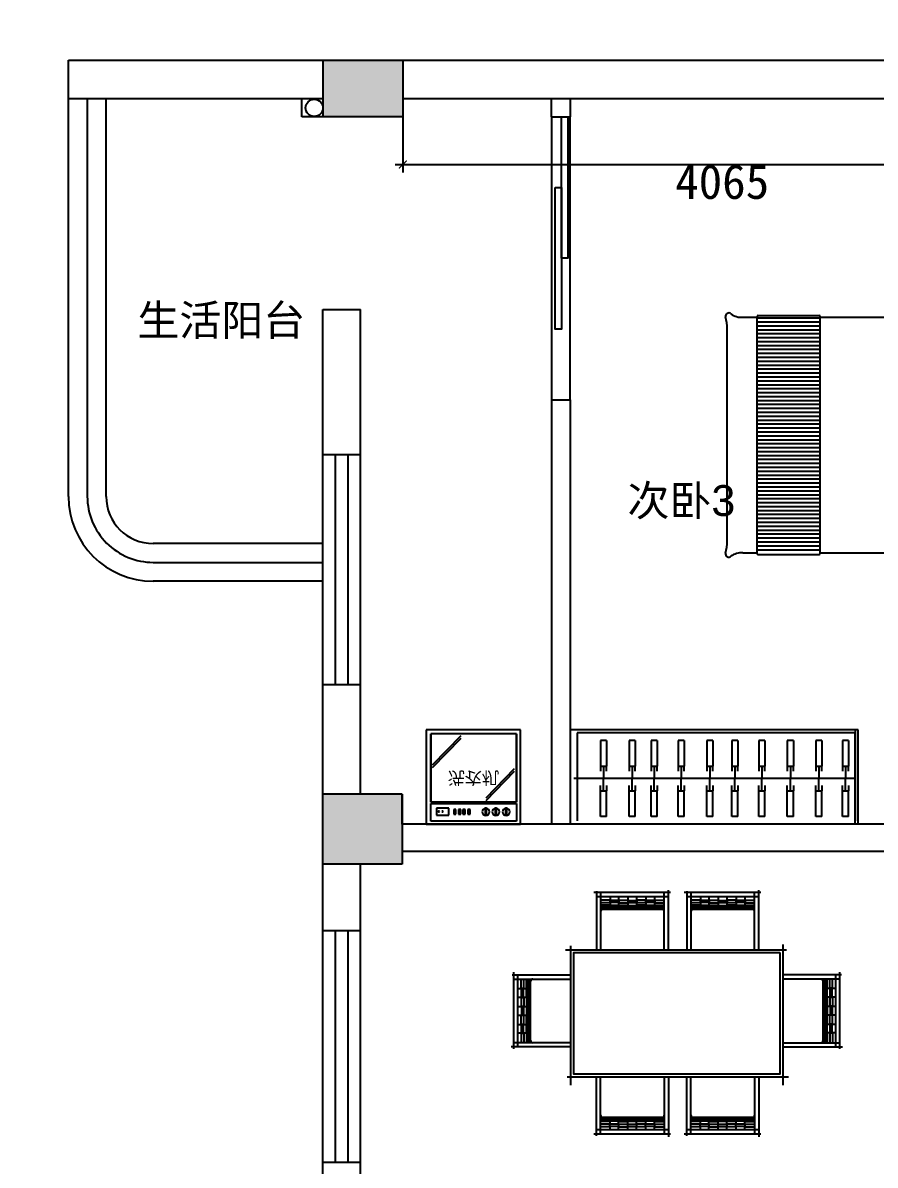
# Model space of a CAD drawing. Header units: millimetres. Extents: x 39175 to 443077, y -41362 to 75939.
# Drawn here: x 374531 to 379958, y 56362 to 63631 of the extents above; entities that cross this region are included whole.
import ezdxf
from ezdxf.enums import TextEntityAlignment as Align

# ---------------------------------------------------------------- set-up
doc = ezdxf.new("R2010")
doc.units = ezdxf.units.MM
doc.linetypes.add('ACAD_ISO03W100', pattern=[30, 12, -18])
for name, color, linetype in [('016-P平面家具', 51, 'Continuous'), ('墙', 7, 'Continuous'), ('粗线层', 7, 'Continuous')]:
    doc.layers.add(name, color=color, linetype=linetype)
doc.styles.add('ar', font='arial.ttf')
doc.styles.get("Standard").update_dxf_attribs({"font": ''})
doc.styles.get('Standard').set_extended_font_data('NSimSun')
doc.linetypes.add('FENCELINE1', pattern='A,6.35,-2.54,[133,ltypeshp.shx,S=2.54,R=0,X=-2.54,Y=0],-2.54,25.4', length=36.83)
doc.dimstyles.new('ISO-25', dxfattribs={"dimtxt": 220, "dimasz": 50, "dimexe": 50, "dimexo": 0.625, "dimtad": 2, "dimdec": 0, "dimtxsty": 'Standard', "dimblk": 'ARCHTICK', "dimcen": 2.5, "dimdle": 50, "dimclrd": 251, "dimclre": 251, "dimclrt": 51, "dimadec": 0, "dimazin": 0, "dimtfac": 1, "dimtdec": 0, "dimtix": 1, "dimtmove": 2, "dimatfit": 3, "dimfxl": 500, "dimfxlon": 1, "dimarcsym": 0})

# ---------------------------------------------------------------- blocks, each defined once
blk = doc.blocks.new('_ArchTick')
at = {"color": 0, "linetype": 'ByBlock', "const_width": 0.15}
blk.add_lwpolyline([(-0.5, -0.5), (0.5, 0.5)], dxfattribs=at)
blk = doc.blocks.new('*D159')
at = {"color": 251, "lineweight": -2, "transparency": 16777216}
for p, q in [((374821.4, 64519.8), (374821.4, 65069.8)), ((375061.4, 64519.8), (375061.4, 65069.8)), ((374821.4, 65019.8), (374771.4, 65019.8)), ((374821.4, 65019.8), (375061.4, 65019.8)), ((375061.4, 65019.8), (375111.4, 65019.8))]:
    blk.add_line(p, q, dxfattribs=at)
at = {"layer": 'Defpoints', "color": 0, "transparency": 16777216}
for p in [(375061.4, 65019.8), (374821.4, 63147.9), (375061.4, 63147.9)]:
    blk.add_point(p, dxfattribs=at)
at = {"color": 251, "lineweight": -2, "transparency": 16777216, "xscale": 50, "yscale": 50, "zscale": 50}
blk.add_blockref('_ArchTick', (374821.4, 65019.8), dxfattribs=at)
at = {"color": 251, "lineweight": -2, "transparency": 16777216, "xscale": 50, "yscale": 50, "zscale": 50, "rotation": 180}
blk.add_blockref('_ArchTick', (375061.4, 65019.8), dxfattribs=at)
at = {"color": 51, "transparency": 16777216, "insert": (374941.4, 65130.4), "char_height": 220, "attachment_point": 5}
blk.add_mtext('240', dxfattribs=at)
blk = doc.blocks.new('*D160')
at = {"color": 251, "lineweight": -2, "transparency": 16777216}
for p, q in [((375061.4, 64519.8), (375061.4, 65069.8)), ((381016.4, 64519.8), (381016.4, 65069.8)), ((381066.4, 65019.8), (375011.4, 65019.8))]:
    blk.add_line(p, q, dxfattribs=at)
at = {"layer": 'Defpoints', "color": 0, "transparency": 16777216}
for p in [(375061.4, 65019.8), (375061.4, 63147.9), (381016.4, 63032.9)]:
    blk.add_point(p, dxfattribs=at)
at = {"color": 251, "lineweight": -2, "transparency": 16777216, "xscale": 50, "yscale": 50, "zscale": 50, "rotation": 180}
blk.add_blockref('_ArchTick', (375061.4, 65019.8), dxfattribs=at)
at = {"color": 251, "lineweight": -2, "transparency": 16777216, "xscale": 50, "yscale": 50, "zscale": 50}
blk.add_blockref('_ArchTick', (381016.4, 65019.8), dxfattribs=at)
at = {"color": 51, "transparency": 16777216, "insert": (378038.9, 65130.4), "char_height": 220, "attachment_point": 5}
blk.add_mtext('5955', dxfattribs=at)
blk = doc.blocks.new('*D170')
at = {"color": 251, "lineweight": -2, "transparency": 16777216}
for p, q in [((373517.9, 55777.9), (373517.9, 58407.9)), ((374017.9, 58357.9), (373467.9, 58357.9)), ((374017.9, 55827.9), (373467.9, 55827.9))]:
    blk.add_line(p, q, dxfattribs=at)
at = {"layer": 'Defpoints', "color": 0, "transparency": 16777216}
for p in [(373517.9, 58357.9), (376946.4, 58357.9), (376681.4, 55827.9)]:
    blk.add_point(p, dxfattribs=at)
at = {"color": 251, "lineweight": -2, "transparency": 16777216, "xscale": 50, "yscale": 50, "zscale": 50}
for p, rotation in [((373517.9, 58357.9), 90), ((373517.9, 55827.9), 270)]:
    blk.add_blockref('_ArchTick', p, dxfattribs=dict(at, rotation=rotation))
at = {"color": 51, "transparency": 16777216, "insert": (373407.3, 57092.9), "char_height": 220, "attachment_point": 5, "rotation": 90}
blk.add_mtext('2530', dxfattribs=at)
blk = doc.blocks.new('*D171')
at = {"color": 251, "lineweight": -2, "transparency": 16777216}
for p, q in [((374017.9, 58532.9), (373467.9, 58532.9)), ((373517.9, 58532.9), (373517.9, 58582.9)), ((373517.9, 58532.9), (373517.9, 58357.9)), ((374017.9, 58357.9), (373467.9, 58357.9)), ((373517.9, 58357.9), (373517.9, 58307.9))]:
    blk.add_line(p, q, dxfattribs=at)
at = {"layer": 'Defpoints', "color": 0, "transparency": 16777216}
for p in [(376946.4, 58532.9), (373517.9, 58357.9), (376946.4, 58357.9)]:
    blk.add_point(p, dxfattribs=at)
at = {"color": 251, "lineweight": -2, "transparency": 16777216, "xscale": 50, "yscale": 50, "zscale": 50}
for p, rotation in [((373517.9, 58532.9), 270), ((373517.9, 58357.9), 90)]:
    blk.add_blockref('_ArchTick', p, dxfattribs=dict(at, rotation=rotation))
at = {"color": 51, "transparency": 16777216, "insert": (373407.3, 58445.4), "char_height": 220, "attachment_point": 5, "rotation": 90}
blk.add_mtext('175', dxfattribs=at)
blk = doc.blocks.new('*D172')
at = {"color": 251, "lineweight": -2, "transparency": 16777216}
for p, q in [((374017.9, 61657.9), (373467.9, 61657.9)), ((373517.9, 58482.9), (373517.9, 61707.9)), ((374017.9, 58532.9), (373467.9, 58532.9))]:
    blk.add_line(p, q, dxfattribs=at)
at = {"layer": 'Defpoints', "color": 0, "transparency": 16777216}
for p in [(373517.9, 61657.9), (374370.2, 61657.9), (376946.4, 58532.9)]:
    blk.add_point(p, dxfattribs=at)
at = {"color": 251, "lineweight": -2, "transparency": 16777216, "xscale": 50, "yscale": 50, "zscale": 50}
for p, rotation in [((373517.9, 61657.9), 90), ((373517.9, 58532.9), 270)]:
    blk.add_blockref('_ArchTick', p, dxfattribs=dict(at, rotation=rotation))
at = {"color": 51, "transparency": 16777216, "insert": (373407.3, 60095.4), "char_height": 220, "attachment_point": 5, "rotation": 90}
blk.add_mtext('3125', dxfattribs=at)
blk = doc.blocks.new('*D173')
at = {"color": 251, "lineweight": -2, "transparency": 16777216}
for p, q in [((373517.9, 61757.9), (373517.9, 63197.9)), ((374017.9, 63147.9), (373467.9, 63147.9)), ((374017.9, 61807.9), (373467.9, 61807.9))]:
    blk.add_line(p, q, dxfattribs=at)
at = {"layer": 'Defpoints', "color": 0, "transparency": 16777216}
for p in [(373517.9, 63147.9), (376951.4, 63147.9), (374329.7, 61807.9)]:
    blk.add_point(p, dxfattribs=at)
at = {"color": 251, "lineweight": -2, "transparency": 16777216, "xscale": 50, "yscale": 50, "zscale": 50}
for p, rotation in [((373517.9, 63147.9), 90), ((373517.9, 61807.9), 270)]:
    blk.add_blockref('_ArchTick', p, dxfattribs=dict(at, rotation=rotation))
at = {"color": 51, "transparency": 16777216, "insert": (373407.3, 62477.9), "char_height": 220, "attachment_point": 5, "rotation": 90}
blk.add_mtext('1340', dxfattribs=at)
blk = doc.blocks.new('*D174')
at = {"color": 251, "lineweight": -2, "transparency": 16777216}
for p, q in [((374017.9, 63392.9), (373467.9, 63392.9)), ((373517.9, 63392.9), (373517.9, 63442.9)), ((373517.9, 63147.9), (373517.9, 63392.9)), ((374017.9, 63147.9), (373467.9, 63147.9)), ((373517.9, 63147.9), (373517.9, 63097.9))]:
    blk.add_line(p, q, dxfattribs=at)
at = {"layer": 'Defpoints', "color": 0, "transparency": 16777216}
for p in [(373517.9, 63392.9), (374821.4, 63392.9), (376951.4, 63147.9)]:
    blk.add_point(p, dxfattribs=at)
at = {"color": 251, "lineweight": -2, "transparency": 16777216, "xscale": 50, "yscale": 50, "zscale": 50}
for p, rotation in [((373517.9, 63392.9), 270), ((373517.9, 63147.9), 90)]:
    blk.add_blockref('_ArchTick', p, dxfattribs=dict(at, rotation=rotation))
at = {"color": 51, "transparency": 16777216, "insert": (373407.3, 63270.4), "char_height": 220, "attachment_point": 5, "rotation": 90}
blk.add_mtext('245', dxfattribs=at)
blk = doc.blocks.new('*D148')
at = {"color": 251, "lineweight": -2, "transparency": 16777216}
for p, q in [((374771.4, 65509.6), (393781.4, 65509.6)), ((374821.4, 65009.6), (374821.4, 65559.6)), ((393731.4, 65009.6), (393731.4, 65559.6))]:
    blk.add_line(p, q, dxfattribs=at)
at = {"layer": 'Defpoints', "color": 0, "transparency": 16777216}
for p in [(393731.4, 65509.6), (374821.4, 63392.9), (393731.4, 63392.9)]:
    blk.add_point(p, dxfattribs=at)
at = {"color": 251, "lineweight": -2, "transparency": 16777216, "xscale": 50, "yscale": 50, "zscale": 50, "rotation": 180}
blk.add_blockref('_ArchTick', (374821.4, 65509.6), dxfattribs=at)
at = {"color": 251, "lineweight": -2, "transparency": 16777216, "xscale": 50, "yscale": 50, "zscale": 50}
blk.add_blockref('_ArchTick', (393731.4, 65509.6), dxfattribs=at)
at = {"color": 51, "transparency": 16777216, "insert": (384276.4, 65620.3), "char_height": 220, "attachment_point": 5}
blk.add_mtext('18910', dxfattribs=at)
blk = doc.blocks.new('*D176')
at = {"color": 251, "lineweight": -2, "transparency": 16777216}
for p, q in [((373483.2, 63392.9), (372933.2, 63392.9)), ((372983.2, 53082.9), (372983.2, 63442.9)), ((373483.2, 53132.9), (372933.2, 53132.9))]:
    blk.add_line(p, q, dxfattribs=at)
at = {"layer": 'Defpoints', "color": 0, "transparency": 16777216}
for p in [(372983.2, 63392.9), (374831.4, 63392.9), (374831.4, 53132.9)]:
    blk.add_point(p, dxfattribs=at)
at = {"color": 251, "lineweight": -2, "transparency": 16777216, "xscale": 50, "yscale": 50, "zscale": 50}
for p, rotation in [((372983.2, 63392.9), 90), ((372983.2, 53132.9), 270)]:
    blk.add_blockref('_ArchTick', p, dxfattribs=dict(at, rotation=rotation))
at = {"color": 51, "transparency": 16777216, "insert": (372872.6, 58262.9), "char_height": 220, "attachment_point": 5, "rotation": 90}
blk.add_mtext('10260', dxfattribs=at)
blk = doc.blocks.new('A$C65345F46')
at = {"color": 51, "ltscale": 6}
for p, q in [((0, 0), (0, 600)), ((0, 600), (600, 600)), ((600, 600), (600, 0)), ((600, 0), (0, 0))]:
    blk.add_line(p, q, dxfattribs=at)
at = {"color": 250}
for p, q in [((574, 581.6), (29.8, 581.6)), ((29.8, 581.6), (29.8, 469.8)), ((574, 469.8), (574, 581.6)), ((65.2, 499.8), (65.2, 544.7)), ((65.2, 544.7), (143.8, 544.7)), ((143.8, 544.7), (143.8, 499.8)), ((175, 507.8), (175, 536.6)), ((175, 536.6), (189.4, 536.6)), ((189.4, 536.6), (189.4, 507.8)), ((205.6, 507.8), (205.6, 536.6)), ((205.6, 536.6), (220, 536.6)), ((220, 536.6), (220, 507.8)), ((233.8, 507.8), (233.8, 536.6)), ((233.8, 536.6), (248.2, 536.6)), ((248.2, 536.6), (248.2, 507.8)), ((264.5, 507.8), (264.5, 536.6)), ((264.5, 536.6), (278.9, 536.6)), ((278.9, 536.6), (278.9, 507.8)), ((375, 544.7), (384.2, 544.7)), ((375, 500.1), (375, 544.7)), ((384.2, 544.7), (384.2, 500.1)), ((439.1, 544.7), (448.3, 544.7)), ((439.1, 500.1), (439.1, 544.7)), ((448.3, 544.7), (448.3, 500.1)), ((504.8, 544.7), (514, 544.7)), ((504.8, 500.1), (504.8, 544.7)), ((514, 544.7), (514, 500.1)), ((29.8, 469.8), (574, 469.8)), ((29.8, 26), (29.8, 460.5)), ((29.8, 460.5), (574, 460.5)), ((574, 460.5), (29.8, 460.5)), ((29.8, 460.5), (29.8, 26)), ((143.8, 499.8), (65.2, 499.8)), ((189.4, 507.8), (175, 507.8)), ((220, 507.8), (205.6, 507.8)), ((248.2, 507.8), (233.8, 507.8)), ((278.9, 507.8), (264.5, 507.8)), ((384.2, 500.1), (375, 500.1)), ((380.9, 449.5), (563, 262.7)), ((448.3, 500.1), (439.1, 500.1)), ((514, 500.1), (504.8, 500.1)), ((574, 26), (574, 460.5)), ((380.9, 433.5), (563, 246.7)), ((40.8, 239.8), (222.8, 52.9)), ((40.8, 223.8), (222.8, 37)), ((574, 26), (29.8, 26))]:
    blk.add_line(p, q, dxfattribs=at)
at = {"color": 250, "ltscale": 6}
blk.add_line((574, 460.5), (574, 26), dxfattribs=at)
at = {"color": 250}
for centre, radius in [((80.8, 520.9), 2.88), ((102.7, 520.9), 2.88), ((379.4, 523.1), 23), ((443.5, 523.1), 23), ((509.2, 523.1), 23)]:
    blk.add_circle(centre, radius, dxfattribs=at)
at = {"color": 250, "insert": (135.8, 346.7), "char_height": 80, "width": 1735.856, "attachment_point": 1}
blk.add_mtext('{\\C8;洗衣机}', dxfattribs=at)
blk = doc.blocks.new('A$C1A974274')
at = {"color": 51}
for p, q in [((1126.2, 1725.9), (583.5, 1725.9)), ((602.3, 1737.1), (602.3, 1321.9)), ((1112.5, 1321.9), (1112.5, 1743.7)), ((1765.1, 1725.9), (1222.5, 1725.9)), ((1241.3, 1737.1), (1241.3, 1321.9)), ((1751.5, 1321.9), (1751.5, 1743.7)), ((384.5, 1321.9), (1946.5, 1321.9)), ((421.9, 364.5), (421.9, 1348.7)), ((1921.5, 1358), (1921.5, 365.5)), ((6.6, 1144.6), (421.9, 1144.6)), ((17.8, 620.7), (17.8, 1163.4)), ((2336.7, 1144.6), (1921.5, 1144.6)), ((2325.5, 620.7), (2325.5, 1163.4)), ((421.9, 634.4), (0, 634.4)), ((1921.5, 634.4), (2343.3, 634.4)), ((1962.6, 421.9), (395.7, 421.9)), ((602.3, 6.6), (602.3, 421.9)), ((1112.5, 421.9), (1112.5, 0)), ((1241.3, 6.6), (1241.3, 421.9)), ((1751.5, 421.9), (1751.5, 0)), ((1126.2, 17.8), (583.5, 17.8)), ((1765.1, 17.8), (1222.5, 17.8))]:
    blk.add_line(p, q, dxfattribs=at)
at = {"color": 250}
for p, q in [((632.5, 1725.9), (632.5, 1321.9)), ((1082.5, 1321.9), (1082.5, 1725.9)), ((1271.5, 1725.9), (1271.5, 1321.9)), ((1721.5, 1321.9), (1721.5, 1725.9)), ((1112.5, 1696.2), (602.5, 1696.2)), ((699, 1672.7), (632.5, 1672.7)), ((699, 1654.2), (632.5, 1654.2)), ((699, 1636.8), (632.5, 1636.8)), ((699, 1622.8), (632.5, 1622.8)), ((696.8, 1672.7), (696.8, 1654.2)), ((762.1, 1671.2), (696.8, 1671.2)), ((762.1, 1656.1), (696.8, 1656.1)), ((696.8, 1636.8), (696.8, 1622.8)), ((762.1, 1634.9), (696.8, 1634.9)), ((762.1, 1624.3), (696.8, 1624.3)), ((699, 1696.2), (699, 1671.2)), ((699, 1656.1), (699, 1634.9)), ((699, 1624.3), (699, 1611.7)), ((759.6, 1696.2), (759.6, 1671.2)), ((759.6, 1672.7), (826.1, 1672.7)), ((759.6, 1656.1), (759.6, 1634.9)), ((759.6, 1654.2), (826.1, 1654.2)), ((759.6, 1636.8), (826.1, 1636.8)), ((759.6, 1624.3), (759.6, 1611.7)), ((759.6, 1622.8), (826.1, 1622.8)), ((761.8, 1672.7), (761.8, 1654.2)), ((761.8, 1636.8), (761.8, 1622.8)), ((823.6, 1671.2), (889, 1671.2)), ((823.6, 1656.1), (889, 1656.1)), ((823.6, 1634.9), (889, 1634.9)), ((823.6, 1624.3), (889, 1624.3)), ((823.9, 1672.7), (823.9, 1654.2)), ((823.9, 1636.8), (823.9, 1622.8)), ((826.1, 1696.2), (826.1, 1671.2)), ((826.1, 1656.1), (826.1, 1634.9)), ((826.1, 1624.3), (826.1, 1611.7)), ((886.4, 1696.2), (886.4, 1671.2)), ((952.9, 1672.7), (886.4, 1672.7)), ((886.4, 1656.1), (886.4, 1634.9)), ((952.9, 1654.2), (886.4, 1654.2)), ((952.9, 1636.8), (886.4, 1636.8)), ((886.4, 1624.3), (886.4, 1611.7)), ((952.9, 1622.8), (886.4, 1622.8)), ((888.6, 1672.7), (888.6, 1654.2)), ((888.6, 1636.8), (888.6, 1622.8)), ((1015.8, 1671.2), (950.4, 1671.2)), ((1015.8, 1656.1), (950.4, 1656.1)), ((1015.8, 1634.9), (950.4, 1634.9)), ((1015.8, 1624.3), (950.4, 1624.3)), ((950.7, 1672.7), (950.7, 1654.2)), ((950.7, 1636.8), (950.7, 1622.8)), ((952.9, 1696.2), (952.9, 1671.2)), ((952.9, 1656.1), (952.9, 1634.9)), ((952.9, 1624.3), (952.9, 1611.7)), ((1013.3, 1696.2), (1013.3, 1671.2)), ((1013.3, 1672.7), (1082.5, 1672.7)), ((1013.3, 1656.1), (1013.3, 1634.9)), ((1013.3, 1654.2), (1082.5, 1654.2)), ((1013.3, 1636.8), (1082.5, 1636.8)), ((1013.3, 1624.3), (1013.3, 1611.7)), ((1013.3, 1622.8), (1082.5, 1622.8)), ((1015.5, 1672.7), (1015.5, 1654.2)), ((1015.5, 1636.8), (1015.5, 1622.8)), ((1751.5, 1696.2), (1241.5, 1696.2)), ((1337.9, 1672.7), (1271.5, 1672.7)), ((1337.9, 1654.2), (1271.5, 1654.2)), ((1337.9, 1636.8), (1271.5, 1636.8)), ((1337.9, 1622.8), (1271.5, 1622.8)), ((1335.7, 1672.7), (1335.7, 1654.2)), ((1401.1, 1671.2), (1335.7, 1671.2)), ((1401.1, 1656.1), (1335.7, 1656.1)), ((1335.7, 1636.8), (1335.7, 1622.8)), ((1401.1, 1634.9), (1335.7, 1634.9)), ((1401.1, 1624.3), (1335.7, 1624.3)), ((1337.9, 1696.2), (1337.9, 1671.2)), ((1337.9, 1656.1), (1337.9, 1634.9)), ((1337.9, 1624.3), (1337.9, 1611.7)), ((1398.6, 1696.2), (1398.6, 1671.2)), ((1398.6, 1672.7), (1465.1, 1672.7)), ((1398.6, 1656.1), (1398.6, 1634.9)), ((1398.6, 1654.2), (1465.1, 1654.2)), ((1398.6, 1636.8), (1465.1, 1636.8)), ((1398.6, 1624.3), (1398.6, 1611.7)), ((1398.6, 1622.8), (1465.1, 1622.8)), ((1400.8, 1672.7), (1400.8, 1654.2)), ((1400.8, 1636.8), (1400.8, 1622.8)), ((1462.6, 1671.2), (1527.9, 1671.2)), ((1462.6, 1656.1), (1527.9, 1656.1)), ((1462.6, 1634.9), (1527.9, 1634.9)), ((1462.6, 1624.3), (1527.9, 1624.3)), ((1462.9, 1672.7), (1462.9, 1654.2)), ((1462.9, 1636.8), (1462.9, 1622.8)), ((1465.1, 1696.2), (1465.1, 1671.2)), ((1465.1, 1656.1), (1465.1, 1634.9)), ((1465.1, 1624.3), (1465.1, 1611.7)), ((1525.4, 1696.2), (1525.4, 1671.2)), ((1591.9, 1672.7), (1525.4, 1672.7)), ((1525.4, 1656.1), (1525.4, 1634.9)), ((1591.9, 1654.2), (1525.4, 1654.2)), ((1591.9, 1636.8), (1525.4, 1636.8)), ((1525.4, 1624.3), (1525.4, 1611.7)), ((1591.9, 1622.8), (1525.4, 1622.8)), ((1527.6, 1672.7), (1527.6, 1654.2)), ((1527.6, 1636.8), (1527.6, 1622.8)), ((1654.7, 1671.2), (1589.4, 1671.2)), ((1654.7, 1656.1), (1589.4, 1656.1)), ((1654.7, 1634.9), (1589.4, 1634.9)), ((1654.7, 1624.3), (1589.4, 1624.3)), ((1589.7, 1672.7), (1589.7, 1654.2)), ((1589.7, 1636.8), (1589.7, 1622.8)), ((1591.9, 1696.2), (1591.9, 1671.2)), ((1591.9, 1656.1), (1591.9, 1634.9)), ((1591.9, 1624.3), (1591.9, 1611.7)), ((1652.2, 1696.2), (1652.2, 1671.2)), ((1652.2, 1672.7), (1721.5, 1672.7)), ((1652.2, 1656.1), (1652.2, 1634.9)), ((1652.2, 1654.2), (1721.5, 1654.2)), ((1652.2, 1636.8), (1721.5, 1636.8)), ((1652.2, 1624.3), (1652.2, 1611.7)), ((1652.2, 1622.8), (1721.5, 1622.8)), ((1654.4, 1672.7), (1654.4, 1654.2)), ((1654.4, 1636.8), (1654.4, 1622.8)), ((699, 1612.6), (632.5, 1612.6)), ((1082.5, 1606.9), (632.5, 1606.9)), ((696.8, 1612.6), (696.8, 1606.9)), ((762.1, 1611.7), (696.8, 1611.7)), ((759.6, 1612.6), (826.1, 1612.6)), ((762.1, 1612.6), (762.1, 1606.9)), ((823.6, 1612.6), (823.6, 1606.9)), ((823.6, 1611.7), (889, 1611.7)), ((952.9, 1612.6), (886.4, 1612.6)), ((889, 1612.6), (889, 1606.9)), ((950.4, 1612.6), (950.4, 1606.9)), ((1015.8, 1611.7), (950.4, 1611.7)), ((1013.3, 1612.6), (1082.5, 1612.6)), ((1015.8, 1612.6), (1015.8, 1606.9)), ((1337.9, 1612.6), (1271.5, 1612.6)), ((1721.5, 1606.9), (1271.5, 1606.9)), ((1335.7, 1612.6), (1335.7, 1606.9)), ((1401.1, 1611.7), (1335.7, 1611.7)), ((1398.6, 1612.6), (1465.1, 1612.6)), ((1401.1, 1612.6), (1401.1, 1606.9)), ((1462.6, 1612.6), (1462.6, 1606.9)), ((1462.6, 1611.7), (1527.9, 1611.7)), ((1591.9, 1612.6), (1525.4, 1612.6)), ((1527.9, 1612.6), (1527.9, 1606.9)), ((1589.4, 1612.6), (1589.4, 1606.9)), ((1654.7, 1611.7), (1589.4, 1611.7)), ((1652.2, 1612.6), (1721.5, 1612.6)), ((1654.7, 1612.6), (1654.7, 1606.9)), ((47.6, 634.4), (47.6, 1144.4)), ((2295.8, 634.4), (2295.8, 1144.4)), ((17.8, 1114.4), (421.9, 1114.4)), ((71, 1047.9), (71, 1114.4)), ((71, 1050.1), (89.5, 1050.1)), ((72.6, 984.8), (72.6, 1050.1)), ((87.6, 984.8), (87.6, 1050.1)), ((89.5, 1047.9), (89.5, 1114.4)), ((106.9, 1047.9), (106.9, 1114.4)), ((106.9, 1050.1), (121, 1050.1)), ((108.8, 984.8), (108.8, 1050.1)), ((119.4, 984.8), (119.4, 1050.1)), ((121, 1047.9), (121, 1114.4)), ((131.1, 1047.9), (131.1, 1114.4)), ((131.1, 1050.1), (136.8, 1050.1)), ((132, 984.8), (132, 1050.1)), ((136.8, 664.4), (136.8, 1114.4)), ((2325.5, 1114.4), (1921.5, 1114.4)), ((2206.5, 664.4), (2206.5, 1114.4)), ((2212.3, 1050.1), (2206.5, 1050.1)), ((2211.3, 984.8), (2211.3, 1050.1)), ((2212.3, 1047.9), (2212.3, 1114.4)), ((2222.4, 1047.9), (2222.4, 1114.4)), ((2236.4, 1050.1), (2222.4, 1050.1)), ((2223.9, 984.8), (2223.9, 1050.1)), ((2234.6, 984.8), (2234.6, 1050.1)), ((2236.4, 1047.9), (2236.4, 1114.4)), ((2253.8, 1047.9), (2253.8, 1114.4)), ((2272.4, 1050.1), (2253.8, 1050.1)), ((2255.7, 984.8), (2255.7, 1050.1)), ((2270.8, 984.8), (2270.8, 1050.1)), ((2272.4, 1047.9), (2272.4, 1114.4)), ((47.6, 1047.9), (72.6, 1047.9)), ((47.6, 987.3), (72.6, 987.3)), ((71, 987.3), (71, 920.8)), ((71, 985.1), (89.5, 985.1)), ((87.6, 1047.9), (108.8, 1047.9)), ((87.6, 987.3), (108.8, 987.3)), ((89.5, 987.3), (89.5, 920.8)), ((106.9, 987.3), (106.9, 920.8)), ((106.9, 985.1), (121, 985.1)), ((119.4, 1047.9), (132, 1047.9)), ((119.4, 987.3), (132, 987.3)), ((121, 987.3), (121, 920.8)), ((131.1, 987.3), (131.1, 920.8)), ((131.1, 984.8), (136.8, 984.8)), ((2212.3, 984.8), (2206.5, 984.8)), ((2223.9, 1047.9), (2211.3, 1047.9)), ((2223.9, 987.3), (2211.3, 987.3)), ((2212.3, 987.3), (2212.3, 920.8)), ((2222.4, 987.3), (2222.4, 920.8)), ((2236.4, 985.1), (2222.4, 985.1)), ((2255.7, 1047.9), (2234.6, 1047.9)), ((2255.7, 987.3), (2234.6, 987.3)), ((2236.4, 987.3), (2236.4, 920.8)), ((2253.8, 987.3), (2253.8, 920.8)), ((2272.4, 985.1), (2253.8, 985.1)), ((2295.8, 1047.9), (2270.8, 1047.9)), ((2295.8, 987.3), (2270.8, 987.3)), ((2272.4, 987.3), (2272.4, 920.8)), ((47.6, 920.8), (72.6, 920.8)), ((71, 923), (89.5, 923)), ((72.6, 923.3), (72.6, 857.9)), ((87.6, 923.3), (87.6, 857.9)), ((87.6, 920.8), (108.8, 920.8)), ((106.9, 923), (121, 923)), ((108.8, 923.3), (108.8, 857.9)), ((119.4, 923.3), (119.4, 857.9)), ((119.4, 920.8), (132, 920.8)), ((131.1, 923.3), (136.8, 923.3)), ((132, 923.3), (132, 857.9)), ((2212.3, 923.3), (2206.5, 923.3)), ((2211.3, 923.3), (2211.3, 857.9)), ((2223.9, 920.8), (2211.3, 920.8)), ((2236.4, 923), (2222.4, 923)), ((2223.9, 923.3), (2223.9, 857.9)), ((2234.6, 923.3), (2234.6, 857.9)), ((2255.7, 920.8), (2234.6, 920.8)), ((2272.4, 923), (2253.8, 923)), ((2255.7, 923.3), (2255.7, 857.9)), ((2270.8, 923.3), (2270.8, 857.9)), ((2295.8, 920.8), (2270.8, 920.8)), ((47.6, 860.5), (72.6, 860.5)), ((71, 794), (71, 860.5)), ((71, 858.3), (89.5, 858.3)), ((87.6, 860.5), (108.8, 860.5)), ((89.5, 794), (89.5, 860.5)), ((106.9, 794), (106.9, 860.5)), ((106.9, 858.3), (121, 858.3)), ((119.4, 860.5), (132, 860.5)), ((121, 794), (121, 860.5)), ((131.1, 794), (131.1, 860.5)), ((131.1, 857.9), (136.8, 857.9)), ((2212.3, 857.9), (2206.5, 857.9)), ((2223.9, 860.5), (2211.3, 860.5)), ((2212.3, 794), (2212.3, 860.5)), ((2222.4, 794), (2222.4, 860.5)), ((2236.4, 858.3), (2222.4, 858.3)), ((2255.7, 860.5), (2234.6, 860.5)), ((2236.4, 794), (2236.4, 860.5)), ((2253.8, 794), (2253.8, 860.5)), ((2272.4, 858.3), (2253.8, 858.3)), ((2295.8, 860.5), (2270.8, 860.5)), ((2272.4, 794), (2272.4, 860.5)), ((47.6, 794), (72.6, 794)), ((47.6, 733.6), (72.6, 733.6)), ((71, 796.2), (89.5, 796.2)), ((71, 733.6), (71, 664.4)), ((71, 731.4), (89.5, 731.4)), ((72.6, 731.1), (72.6, 796.5)), ((87.6, 731.1), (87.6, 796.5)), ((87.6, 794), (108.8, 794)), ((87.6, 733.6), (108.8, 733.6)), ((89.5, 733.6), (89.5, 664.4)), ((106.9, 796.2), (121, 796.2)), ((106.9, 733.6), (106.9, 664.4)), ((106.9, 731.4), (121, 731.4)), ((108.8, 731.1), (108.8, 796.5)), ((119.4, 731.1), (119.4, 796.5)), ((119.4, 794), (132, 794)), ((119.4, 733.6), (132, 733.6)), ((121, 733.6), (121, 664.4)), ((131.1, 796.5), (136.8, 796.5)), ((131.1, 733.6), (131.1, 664.4)), ((131.1, 731.1), (136.8, 731.1)), ((132, 731.1), (132, 796.5)), ((2212.3, 796.5), (2206.5, 796.5)), ((2212.3, 731.1), (2206.5, 731.1)), ((2211.3, 731.1), (2211.3, 796.5)), ((2223.9, 794), (2211.3, 794)), ((2223.9, 733.6), (2211.3, 733.6)), ((2212.3, 733.6), (2212.3, 664.4)), ((2236.4, 796.2), (2222.4, 796.2)), ((2222.4, 733.6), (2222.4, 664.4)), ((2236.4, 731.4), (2222.4, 731.4)), ((2223.9, 731.1), (2223.9, 796.5)), ((2234.6, 731.1), (2234.6, 796.5)), ((2255.7, 794), (2234.6, 794)), ((2255.7, 733.6), (2234.6, 733.6)), ((2236.4, 733.6), (2236.4, 664.4)), ((2272.4, 796.2), (2253.8, 796.2)), ((2253.8, 733.6), (2253.8, 664.4)), ((2272.4, 731.4), (2253.8, 731.4)), ((2255.7, 731.1), (2255.7, 796.5)), ((2270.8, 731.1), (2270.8, 796.5)), ((2295.8, 794), (2270.8, 794)), ((2295.8, 733.6), (2270.8, 733.6)), ((2272.4, 733.6), (2272.4, 664.4)), ((421.9, 664.4), (17.8, 664.4)), ((1921.5, 664.4), (2325.5, 664.4)), ((632.5, 17.8), (632.5, 421.9)), ((1082.5, 421.9), (1082.5, 17.8)), ((1271.5, 17.8), (1271.5, 421.9)), ((1721.5, 421.9), (1721.5, 17.8)), ((1082.5, 136.8), (632.5, 136.8)), ((699, 131.1), (632.5, 131.1)), ((699, 121), (632.5, 121)), ((699, 106.9), (632.5, 106.9)), ((699, 89.5), (632.5, 89.5)), ((696.8, 131.1), (696.8, 136.8)), ((762.1, 132), (696.8, 132)), ((696.8, 106.9), (696.8, 121)), ((762.1, 119.4), (696.8, 119.4)), ((762.1, 108.8), (696.8, 108.8)), ((696.8, 71), (696.8, 89.5)), ((762.1, 87.6), (696.8, 87.6)), ((699, 119.4), (699, 132)), ((699, 87.6), (699, 108.8)), ((759.6, 119.4), (759.6, 132)), ((759.6, 131.1), (826.1, 131.1)), ((759.6, 121), (826.1, 121)), ((759.6, 87.6), (759.6, 108.8)), ((759.6, 106.9), (826.1, 106.9)), ((759.6, 89.5), (826.1, 89.5)), ((761.8, 106.9), (761.8, 121)), ((761.8, 71), (761.8, 89.5)), ((762.1, 131.1), (762.1, 136.8)), ((823.6, 131.1), (823.6, 136.8)), ((823.6, 132), (889, 132)), ((823.6, 119.4), (889, 119.4)), ((823.6, 108.8), (889, 108.8)), ((823.6, 87.6), (889, 87.6)), ((823.9, 106.9), (823.9, 121)), ((823.9, 71), (823.9, 89.5)), ((826.1, 119.4), (826.1, 132)), ((826.1, 87.6), (826.1, 108.8)), ((886.4, 119.4), (886.4, 132)), ((952.9, 131.1), (886.4, 131.1)), ((952.9, 121), (886.4, 121)), ((886.4, 87.6), (886.4, 108.8)), ((952.9, 106.9), (886.4, 106.9)), ((952.9, 89.5), (886.4, 89.5)), ((888.6, 106.9), (888.6, 121)), ((888.6, 71), (888.6, 89.5)), ((889, 131.1), (889, 136.8)), ((950.4, 131.1), (950.4, 136.8)), ((1015.8, 132), (950.4, 132)), ((1015.8, 119.4), (950.4, 119.4)), ((1015.8, 108.8), (950.4, 108.8)), ((1015.8, 87.6), (950.4, 87.6)), ((950.7, 106.9), (950.7, 121)), ((950.7, 71), (950.7, 89.5)), ((952.9, 119.4), (952.9, 132)), ((952.9, 87.6), (952.9, 108.8)), ((1013.3, 119.4), (1013.3, 132)), ((1013.3, 131.1), (1082.5, 131.1)), ((1013.3, 121), (1082.5, 121)), ((1013.3, 87.6), (1013.3, 108.8)), ((1013.3, 106.9), (1082.5, 106.9)), ((1013.3, 89.5), (1082.5, 89.5)), ((1015.5, 106.9), (1015.5, 121)), ((1015.5, 71), (1015.5, 89.5)), ((1015.8, 131.1), (1015.8, 136.8)), ((1721.5, 136.8), (1271.5, 136.8)), ((1337.9, 131.1), (1271.5, 131.1)), ((1337.9, 121), (1271.5, 121)), ((1337.9, 106.9), (1271.5, 106.9)), ((1337.9, 89.5), (1271.5, 89.5)), ((1335.7, 131.1), (1335.7, 136.8)), ((1401.1, 132), (1335.7, 132)), ((1335.7, 106.9), (1335.7, 121)), ((1401.1, 119.4), (1335.7, 119.4)), ((1401.1, 108.8), (1335.7, 108.8)), ((1335.7, 71), (1335.7, 89.5)), ((1401.1, 87.6), (1335.7, 87.6)), ((1337.9, 119.4), (1337.9, 132)), ((1337.9, 87.6), (1337.9, 108.8)), ((1398.6, 119.4), (1398.6, 132)), ((1398.6, 131.1), (1465.1, 131.1)), ((1398.6, 121), (1465.1, 121)), ((1398.6, 87.6), (1398.6, 108.8)), ((1398.6, 106.9), (1465.1, 106.9)), ((1398.6, 89.5), (1465.1, 89.5)), ((1400.8, 106.9), (1400.8, 121)), ((1400.8, 71), (1400.8, 89.5)), ((1401.1, 131.1), (1401.1, 136.8)), ((1462.6, 131.1), (1462.6, 136.8)), ((1462.6, 132), (1527.9, 132)), ((1462.6, 119.4), (1527.9, 119.4)), ((1462.6, 108.8), (1527.9, 108.8)), ((1462.6, 87.6), (1527.9, 87.6)), ((1462.9, 106.9), (1462.9, 121)), ((1462.9, 71), (1462.9, 89.5)), ((1465.1, 119.4), (1465.1, 132)), ((1465.1, 87.6), (1465.1, 108.8)), ((1525.4, 119.4), (1525.4, 132)), ((1591.9, 131.1), (1525.4, 131.1)), ((1591.9, 121), (1525.4, 121)), ((1525.4, 87.6), (1525.4, 108.8)), ((1591.9, 106.9), (1525.4, 106.9)), ((1591.9, 89.5), (1525.4, 89.5)), ((1527.6, 106.9), (1527.6, 121)), ((1527.6, 71), (1527.6, 89.5)), ((1527.9, 131.1), (1527.9, 136.8)), ((1589.4, 131.1), (1589.4, 136.8)), ((1654.7, 132), (1589.4, 132)), ((1654.7, 119.4), (1589.4, 119.4)), ((1654.7, 108.8), (1589.4, 108.8)), ((1654.7, 87.6), (1589.4, 87.6)), ((1589.7, 106.9), (1589.7, 121)), ((1589.7, 71), (1589.7, 89.5)), ((1591.9, 119.4), (1591.9, 132)), ((1591.9, 87.6), (1591.9, 108.8)), ((1652.2, 119.4), (1652.2, 132)), ((1652.2, 131.1), (1721.5, 131.1)), ((1652.2, 121), (1721.5, 121)), ((1652.2, 87.6), (1652.2, 108.8)), ((1652.2, 106.9), (1721.5, 106.9)), ((1652.2, 89.5), (1721.5, 89.5)), ((1654.4, 106.9), (1654.4, 121)), ((1654.4, 71), (1654.4, 89.5)), ((1654.7, 131.1), (1654.7, 136.8)), ((1112.5, 47.6), (602.5, 47.6)), ((699, 71), (632.5, 71)), ((762.1, 72.6), (696.8, 72.6)), ((699, 47.6), (699, 72.6)), ((759.6, 47.6), (759.6, 72.6)), ((759.6, 71), (826.1, 71)), ((823.6, 72.6), (889, 72.6)), ((826.1, 47.6), (826.1, 72.6)), ((886.4, 47.6), (886.4, 72.6)), ((952.9, 71), (886.4, 71)), ((1015.8, 72.6), (950.4, 72.6)), ((952.9, 47.6), (952.9, 72.6)), ((1013.3, 47.6), (1013.3, 72.6)), ((1013.3, 71), (1082.5, 71)), ((1751.5, 47.6), (1241.5, 47.6)), ((1337.9, 71), (1271.5, 71)), ((1401.1, 72.6), (1335.7, 72.6)), ((1337.9, 47.6), (1337.9, 72.6)), ((1398.6, 47.6), (1398.6, 72.6)), ((1398.6, 71), (1465.1, 71)), ((1462.6, 72.6), (1527.9, 72.6)), ((1465.1, 47.6), (1465.1, 72.6)), ((1525.4, 47.6), (1525.4, 72.6)), ((1591.9, 71), (1525.4, 71)), ((1654.7, 72.6), (1589.4, 72.6)), ((1591.9, 47.6), (1591.9, 72.6)), ((1652.2, 47.6), (1652.2, 72.6)), ((1652.2, 71), (1721.5, 71))]:
    blk.add_line(p, q, dxfattribs=at)
blk.add_lwpolyline([(1901.5, 1301.9), (1901.5, 441.9), (441.9, 441.9), (441.9, 1301.9)], close=True, dxfattribs=at)
for centre, start, end in [((647.5, 1591.9), 89.99971, 180), ((1067.5, 1591.9), 0, 90.00029), ((1286.5, 1591.9), 89.99971, 180), ((1706.5, 1591.9), 0, 90.00029), ((151.8, 1099.4), 90, 180.00029), ((2191.5, 1099.4), 359.99971, 90), ((151.8, 679.4), 179.99971, 270), ((2191.5, 679.4), 270, 0.00029), ((647.5, 151.8), 180, 270.00029), ((1067.5, 151.8), 269.99971, 0), ((1286.5, 151.8), 180, 270.00029), ((1706.5, 151.8), 269.99971, 0)]:
    blk.add_arc(centre, 15, start, end, dxfattribs=at)
blk = doc.blocks.new('*D177')
at = {"color": 251, "lineweight": -2, "transparency": 16777216}
for p, q in [((374017.9, 61657.9), (373467.9, 61657.9)), ((373517.9, 58482.9), (373517.9, 61707.9)), ((374017.9, 58532.9), (373467.9, 58532.9))]:
    blk.add_line(p, q, dxfattribs=at)
at = {"layer": 'Defpoints', "color": 0, "transparency": 16777216}
for p in [(373517.9, 61657.9), (376681.4, 61657.9), (376946.4, 58532.9)]:
    blk.add_point(p, dxfattribs=at)
at = {"color": 251, "lineweight": -2, "transparency": 16777216, "xscale": 50, "yscale": 50, "zscale": 50}
for p, rotation in [((373517.9, 61657.9), 90), ((373517.9, 58532.9), 270)]:
    blk.add_blockref('_ArchTick', p, dxfattribs=dict(at, rotation=rotation))
at = {"color": 51, "transparency": 16777216, "insert": (373407.3, 60095.4), "char_height": 220, "attachment_point": 5, "rotation": 90}
blk.add_mtext('3125', dxfattribs=at)
blk = doc.blocks.new('*D178')
at = {"color": 251, "lineweight": -2, "transparency": 16777216}
for p, q in [((374017.9, 61807.9), (373467.9, 61807.9)), ((373517.9, 61807.9), (373517.9, 61857.9)), ((373517.9, 61807.9), (373517.9, 61657.9)), ((374017.9, 61657.9), (373467.9, 61657.9)), ((373517.9, 61657.9), (373517.9, 61607.9))]:
    blk.add_line(p, q, dxfattribs=at)
at = {"layer": 'Defpoints', "color": 0, "transparency": 16777216}
for p in [(376441.4, 61807.9), (373517.9, 61657.9), (376681.4, 61657.9)]:
    blk.add_point(p, dxfattribs=at)
at = {"color": 251, "lineweight": -2, "transparency": 16777216, "xscale": 50, "yscale": 50, "zscale": 50}
for p, rotation in [((373517.9, 61807.9), 270), ((373517.9, 61657.9), 90)]:
    blk.add_blockref('_ArchTick', p, dxfattribs=dict(at, rotation=rotation))
at = {"color": 51, "transparency": 16777216, "insert": (373407.3, 61732.9), "char_height": 220, "attachment_point": 5, "rotation": 90}
blk.add_mtext('150', dxfattribs=at)
blk = doc.blocks.new('*D179')
at = {"color": 251, "lineweight": -2, "transparency": 16777216}
for p, q in [((373517.9, 61757.9), (373517.9, 63197.9)), ((374017.9, 63147.9), (373467.9, 63147.9)), ((374017.9, 61807.9), (373467.9, 61807.9))]:
    blk.add_line(p, q, dxfattribs=at)
at = {"layer": 'Defpoints', "color": 0, "transparency": 16777216}
for p in [(373517.9, 63147.9), (376951.4, 63147.9), (376441.4, 61807.9)]:
    blk.add_point(p, dxfattribs=at)
at = {"color": 251, "lineweight": -2, "transparency": 16777216, "xscale": 50, "yscale": 50, "zscale": 50}
for p, rotation in [((373517.9, 63147.9), 90), ((373517.9, 61807.9), 270)]:
    blk.add_blockref('_ArchTick', p, dxfattribs=dict(at, rotation=rotation))
at = {"color": 51, "transparency": 16777216, "insert": (373407.3, 62477.9), "char_height": 220, "attachment_point": 5, "rotation": 90}
blk.add_mtext('1340', dxfattribs=at)
blk = doc.blocks.new('awtysaw4eta')
at = {"layer": '墙', "color": 250, "linetype": 'ACAD_ISO03W100', "ltscale": 3}
for centre, radius, start, end in [((351358.7, 56396), 5802.2, 90.49679, 91.38527), ((350670.4, 62135.1), 551.5, 354.57724, 6.39291), ((351440, 53805.4), 8393.7, 88.3391, 90.89825), ((351748, 60586.9), 1610.2, 88.02978, 92.4617), ((350842.6, 62169.8), 961, 354.6984, 1.56817), ((352810.6, 62169.8), 961, 178.43183, 185.3016), ((351905.3, 60586.9), 1610.2, 87.5383, 91.97022), ((352213.3, 53805.4), 8393.7, 89.10175, 91.6609), ((352294.5, 56396), 5802.2, 88.61473, 89.50321), ((352982.9, 62135.1), 551.5, 173.60709, 185.42276), ((349194.1, 61943.9), 2030.1, 358.38834, 3.92799), ((354859.9, 62026.1), 3060.8, 178.97266, 182.6082), ((348793.4, 62026.1), 3060.8, 357.3918, 1.02734), ((354459.2, 61943.9), 2030.1, 176.07201, 181.61166)]:
    blk.add_arc(centre, radius, start, end, dxfattribs=at)
at = {"layer": '粗线层', "color": 51}
for p, q in [((350626.6, 62311), (351076.6, 62311)), ((350626.6, 61861), (350626.6, 62311)), ((351076.6, 62311), (351076.6, 61861)), ((353026.6, 62311), (352576.6, 62311)), ((352576.6, 62311), (352576.6, 61861)), ((353026.6, 61861), (353026.6, 62311)), ((351076.6, 61631.6), (351076.6, 62231.6)), ((352576.6, 61631.6), (352576.6, 62231.6)), ((351076.6, 61861), (350626.6, 61861)), ((352576.6, 61861), (353026.6, 61861)), ((351051.6, 61346.6), (351051.6, 61616.6)), ((352601.6, 61346.6), (352601.6, 61616.6)), ((351076.6, 60901.6), (351076.6, 61331.6)), ((352576.6, 60901.6), (352576.6, 61331.6)), ((351066.6, 60506.6), (351066.6, 60896.6)), ((352581.6, 60901.6), (351071.6, 60901.6)), ((352586.6, 60506.6), (352586.6, 60896.6)), ((352581.6, 60501.6), (351071.6, 60501.6)), ((351076.6, 60388.2), (351076.6, 60501.6)), ((352576.6, 60409.1), (352576.6, 60501.6)), ((352501.7, 60310.8), (351126.6, 60310.8))]:
    blk.add_line(p, q, dxfattribs=at)
at = {"layer": '粗线层', "color": 250}
for p, q in [((350868.4, 62159.5), (350868.4, 62227.6)), ((352576.6, 62231.6), (351076.6, 62231.6)), ((352784.8, 62159.5), (352784.8, 62227.6)), ((350710.2, 62083.9), (350795.6, 62084.7)), ((350941.3, 62086.6), (351005, 62086.6)), ((352712, 62086.6), (352648.3, 62086.6)), ((352943.1, 62083.9), (352857.7, 62084.7)), ((350868.4, 62013.8), (350868.4, 61944.3)), ((352784.8, 62013.8), (352784.8, 61944.3)), ((351126.6, 61506.6), (351126.6, 61886.8)), ((352526.6, 61886.8), (351126.6, 61886.8)), ((352526.6, 61506.6), (352526.6, 61886.8)), ((351126.6, 61631.6), (351066.6, 61631.6)), ((352526.6, 61631.6), (352586.6, 61631.6)), ((352526.6, 61506.6), (351126.6, 61506.6)), ((352586.6, 61331.6), (351066.6, 61331.6)), ((351083, 60901.6), (351083, 60501.6)), ((351108, 60901.6), (351108, 60501.6)), ((351133, 60901.6), (351133, 60501.6)), ((351133, 60901.6), (351133, 60501.6)), ((351133, 60901.6), (351133, 60501.6)), ((351158, 60901.6), (351158, 60501.6)), ((351158, 60901.6), (351158, 60501.6)), ((351158, 60901.6), (351158, 60501.6)), ((351183, 60901.6), (351183, 60501.6)), ((351183, 60901.6), (351183, 60501.6)), ((351208, 60901.6), (351208, 60501.6)), ((351208, 60901.6), (351208, 60501.6)), ((351233, 60901.6), (351233, 60501.6)), ((351258, 60901.6), (351258, 60501.6)), ((351283, 60901.6), (351283, 60501.6)), ((351308, 60901.6), (351308, 60501.6)), ((351333, 60901.6), (351333, 60501.6)), ((351358, 60901.6), (351358, 60501.6)), ((351383, 60901.6), (351383, 60501.6)), ((351408, 60901.6), (351408, 60501.6)), ((351433, 60901.6), (351433, 60501.6)), ((351458, 60901.6), (351458, 60501.6)), ((351483, 60901.6), (351483, 60501.6)), ((351508, 60901.6), (351508, 60501.6)), ((351533, 60901.6), (351533, 60501.6)), ((351558, 60901.6), (351558, 60501.6)), ((351583, 60901.6), (351583, 60501.6)), ((351608, 60901.6), (351608, 60501.6)), ((351633, 60901.6), (351633, 60501.6)), ((351658, 60901.6), (351658, 60501.6)), ((351683, 60901.6), (351683, 60501.6)), ((351708, 60901.6), (351708, 60501.6)), ((351733, 60901.6), (351733, 60501.6)), ((351758, 60901.6), (351758, 60501.6)), ((351783, 60901.6), (351783, 60501.6)), ((351808, 60901.6), (351808, 60501.6)), ((351833, 60901.6), (351833, 60501.6)), ((351858, 60901.6), (351858, 60501.6)), ((351883, 60901.6), (351883, 60501.6)), ((351908, 60901.6), (351908, 60501.6)), ((351933, 60901.6), (351933, 60501.6)), ((351958, 60901.6), (351958, 60501.6)), ((351983, 60901.6), (351983, 60501.6)), ((352008, 60901.6), (352008, 60501.6)), ((352033, 60901.6), (352033, 60501.6)), ((352058, 60901.6), (352058, 60501.6)), ((352083, 60901.6), (352083, 60501.6)), ((352108, 60901.6), (352108, 60501.6)), ((352133, 60901.6), (352133, 60501.6)), ((352158, 60901.6), (352158, 60501.6)), ((352183, 60901.6), (352183, 60501.6)), ((352208, 60901.6), (352208, 60501.6)), ((352233, 60901.6), (352233, 60501.6)), ((352258, 60901.6), (352258, 60501.6)), ((352283, 60901.6), (352283, 60501.6)), ((352308, 60901.6), (352308, 60501.6)), ((352333, 60901.6), (352333, 60501.6)), ((352358, 60901.6), (352358, 60501.6)), ((352383, 60901.6), (352383, 60501.6)), ((352408, 60901.6), (352408, 60501.6)), ((352408, 60901.6), (352408, 60501.6)), ((352433, 60901.6), (352433, 60501.6)), ((352433, 60901.6), (352433, 60501.6)), ((352458, 60901.6), (352458, 60501.6)), ((352458, 60901.6), (352458, 60501.6)), ((352458, 60901.6), (352458, 60501.6)), ((352483, 60901.6), (352483, 60501.6)), ((352483, 60901.6), (352483, 60501.6)), ((352483, 60901.6), (352483, 60501.6)), ((352508, 60901.6), (352508, 60501.6)), ((352533, 60901.6), (352533, 60501.6)), ((352558, 60901.6), (352558, 60501.6))]:
    blk.add_line(p, q, dxfattribs=at)
at = {"layer": '粗线层', "color": 51}
blk.add_lwpolyline([(352576.6, 62310.8), (351076.6, 62310.8), (351076.6, 62231.6), (352576.6, 62231.6)], close=True, dxfattribs=at)
for centre in [(350868.4, 62086.6), (352784.8, 62086.6)]:
    blk.add_circle(centre, 102.9, dxfattribs=at)
at = {"layer": '粗线层', "color": 250}
for centre in [(350868.4, 62086.6), (352784.8, 62086.6)]:
    blk.add_circle(centre, 72.9, dxfattribs=at)
at = {"layer": '粗线层', "color": 51}
for centre, radius, start, end in [((351066.6, 61616.6), 15, 90, 180), ((352586.6, 61616.6), 15, 0, 90), ((351066.6, 61346.6), 15, 180, 270), ((352586.6, 61346.6), 15, 270, 0), ((351071.6, 60896.6), 5, 90, 180), ((352581.6, 60896.6), 5, 0, 90), ((351071.6, 60506.6), 5, 180, 270), ((352581.6, 60506.6), 5, 270, 0), ((350972.7, 60398.6), 104.4, 322.15871, 5.75159), ((352680.6, 60398.6), 104.4, 174.24841, 217.84129), ((351070.5, 60320), 21.1, 136.53592, 281.91766), ((351153.1, 60036.5), 274.3, 90.32317, 106.58217), ((352500.1, 60036.5), 274.3, 73.41783, 89.67683), ((352582.8, 60320), 21.1, 258.08234, 43.46408)]:
    blk.add_arc(centre, radius, start, end, dxfattribs=at)
blk = doc.blocks.new('tery')
at = {"color": 250}
for p, q in [((445501.7, 189114.4), (445540.6, 189114.4)), ((445501.7, 189114.4), (445501.7, 188951.7)), ((445540.6, 189114.4), (445540.6, 188951.7)), ((445501.7, 188631), (445501.7, 188793.7)), ((445540.6, 188631), (445540.6, 188793.7)), ((445501.7, 188631), (445540.6, 188631))]:
    blk.add_line(p, q, dxfattribs=at)
at = {"color": 51}
for p, q in [((445540.6, 188951.7), (445501.7, 188951.7)), ((445501.7, 188918), (445501.7, 188951.7)), ((445521.2, 188951.7), (445521.2, 188872.7)), ((445540.6, 188951.7), (445540.6, 188918)), ((445521.2, 188793.7), (445521.2, 188872.7)), ((445501.7, 188827.4), (445501.7, 188793.7)), ((445540.6, 188793.7), (445501.7, 188793.7)), ((445540.6, 188793.7), (445540.6, 188827.4))]:
    blk.add_line(p, q, dxfattribs=at)
blk = doc.blocks.new('*D233')
at = {"color": 251, "lineweight": -2, "transparency": 16777216}
for p, q in [((376951.4, 63147.3), (376951.4, 62679.8)), ((381016.4, 63147.3), (381016.4, 62679.8)), ((376901.4, 62729.8), (381066.4, 62729.8))]:
    blk.add_line(p, q, dxfattribs=at)
at = {"layer": 'Defpoints', "color": 0, "transparency": 16777216}
for p in [(376951.4, 63147.9), (381016.4, 63147.9), (381016.4, 62729.8)]:
    blk.add_point(p, dxfattribs=at)
at = {"color": 251, "lineweight": -2, "transparency": 16777216, "xscale": 50, "yscale": 50, "zscale": 50, "rotation": 180}
blk.add_blockref('_ArchTick', (376951.4, 62729.8), dxfattribs=at)
at = {"color": 251, "lineweight": -2, "transparency": 16777216, "xscale": 50, "yscale": 50, "zscale": 50}
blk.add_blockref('_ArchTick', (381016.4, 62729.8), dxfattribs=at)
at = {"color": 51, "transparency": 16777216, "insert": (378983.9, 62619.2), "char_height": 220, "attachment_point": 5}
blk.add_mtext('4065', dxfattribs=at)

msp = doc.modelspace()

# ---------------------------------------------------------------- hatches: boundary and pattern name
h = msp.add_hatch(color=8)
h.dxf.hatch_style = 1
h.paths.add_polyline_path([(381191.3, 63392.9), (380681.3, 63392.9), (380681.3, 63032.9), (381011.3, 63032.9), (381191.3, 63032.9)])
h.paths.add_polyline_path([(386196.3, 63392.9), (385691.3, 63392.9), (385691.3, 63032.9), (386196.3, 63032.9)])
h.paths.add_polyline_path([(381431.3, 59807.9), (381011.3, 59807.9), (380961.3, 59807.9), (380961.3, 59377.9), (381431.3, 59377.9)])
h.paths.add_polyline_path([(386201.4, 59857.9), (385696.3, 59857.9), (385696.3, 59377.9), (386201.4, 59377.9)])
h.paths.add_polyline_path([(392206.3, 59837.9), (391706.3, 59837.9), (391706.3, 59377.9), (392206.3, 59377.9)])
h.paths.add_polyline_path([(392206.3, 63392.9), (391706.3, 63392.9), (391706.3, 63032.9), (392206.3, 63032.9)])
h.paths.add_polyline_path([(376951.4, 63392.9), (376441.4, 63392.9), (376441.4, 63032.9), (376951.4, 63032.9)])
h.paths.add_polyline_path([(376941.3, 58722.9), (376436.3, 58722.9), (376436.3, 58277.9), (376941.3, 58277.9)])

# ---------------------------------------------------------------- linework, layer by layer
for p, q in [((374821.4, 63392.9), (393731.4, 63392.9)), ((374821.4, 63147.9), (374821.4, 63392.9)), ((376441.4, 63392.9), (376441.4, 63032.9)), ((376951.4, 63392.9), (376951.4, 63032.9)), ((375061.4, 63147.9), (374821.4, 63147.9)), ((376441.4, 63147.9), (375061.4, 63147.9)), ((380686.4, 63147.9), (376951.4, 63147.9)), ((377896.4, 63032.9), (377896.4, 63147.9)), ((378016.4, 63147.9), (378016.4, 63032.9)), ((376951.4, 63032.9), (376441.4, 63032.9)), ((377896.4, 63032.9), (378016.4, 63032.9)), ((376441.4, 60882.9), (376441.4, 61807.9)), ((376441.4, 61807.9), (376681.4, 61807.9)), ((376681.4, 60882.9), (376681.4, 61807.9)), ((377896.4, 61232.9), (377896.4, 58532.9)), ((377896.4, 61232.9), (378016.4, 61232.9)), ((378016.4, 61232.9), (378016.4, 58532.9)), ((376681.4, 60882.9), (376441.4, 60882.9)), ((376441.4, 57852.9), (376441.4, 59417.9)), ((376681.4, 59417.9), (376441.4, 59417.9)), ((376681.4, 58722.9), (376681.4, 59417.9)), ((376946.4, 58722.9), (376441.4, 58722.9)), ((376946.4, 58722.9), (376946.4, 58277.9)), ((376946.4, 58532.9), (376946.4, 58722.9)), ((380966.4, 58532.9), (376946.4, 58532.9)), ((381146.4, 58357.9), (376946.4, 58357.9)), ((376946.4, 58277.9), (376441.4, 58277.9)), ((376681.4, 57852.9), (376681.4, 58277.9)), ((376681.4, 57852.9), (376441.4, 57852.9)), ((376441.4, 55992.9), (376441.4, 56377.9)), ((376681.4, 56377.9), (376441.4, 56377.9)), ((376681.4, 55827.9), (376681.4, 56377.9))]:
    msp.add_line(p, q)
at = {"color": 51}
for p, q in [((374821.4, 60617.9), (374821.4, 63147.9)), ((375061.4, 60617.9), (375061.4, 63147.9)), ((376521.4, 59417.9), (376521.4, 60882.9)), ((376601.4, 59417.9), (376601.4, 60882.9)), ((376441.4, 60317.9), (375361.4, 60317.9)), ((376441.4, 60077.9), (375361.4, 60077.9)), ((376521.4, 56377.9), (376521.4, 57852.9)), ((376601.4, 56377.9), (376601.4, 57852.9))]:
    msp.add_line(p, q, dxfattribs=at)
at = {"color": 2}
for p, q in [((376307.7, 63032.9), (376307.7, 63147.9)), ((376441.4, 63032.9), (376307.7, 63032.9))]:
    msp.add_line(p, q, dxfattribs=at)
at = {"color": 251}
for p, q in [((377896.4, 63032.9), (377896.4, 61232.9)), ((378016.4, 61232.9), (378016.4, 63032.9)), ((376441.4, 59417.9), (376441.4, 60882.9)), ((376681.4, 59417.9), (376681.4, 60882.9)), ((376441.4, 56377.9), (376441.4, 57852.9)), ((376681.4, 56377.9), (376681.4, 57852.9))]:
    msp.add_line(p, q, dxfattribs=at)
at = {"color": 51, "linetype": 'FENCELINE1', "ltscale": 10}
msp.add_lwpolyline([(374941.4, 63147.9), (374941.4, 60617.9, 0.198912), (375064.4, 60320.9, 0.198912), (375361.4, 60197.9), (376441.4, 60197.9)], format="xyb", dxfattribs=at)
at = {"color": 2}
for points in [[(377960.6, 63032.9), (378000.6, 63032.9), (378000.6, 62132.9), (377960.6, 62132.9)], [(377920.6, 62582.9), (377960.6, 62582.9), (377960.6, 61682.9), (377920.6, 61682.9)]]:
    msp.add_lwpolyline(points, close=True, dxfattribs=at)
at = {"color": 5}
msp.add_circle((376386.4, 63090.4), 55, dxfattribs=at)
at = {"color": 51}
for radius in [540, 300]:
    msp.add_arc((375361.4, 60617.9), radius, 180, 270, dxfattribs=at)
at = {"layer": '016-P平面家具', "color": 51}
for p, q in [((379850, 59132.9), (378016.4, 59132.9)), ((379850, 58532.9), (379850, 59132.9))]:
    msp.add_line(p, q, dxfattribs=at)
at = {"layer": '016-P平面家具', "color": 250}
for p, q in [((378060, 59112.9), (378060, 58552.9)), ((379830, 59112.9), (378060, 59112.9)), ((379830, 59132.9), (379830, 58552.9)), ((379830, 58532.9), (379830, 59112.9)), ((379830, 58822.9), (378040, 58822.9))]:
    msp.add_line(p, q, dxfattribs=at)

# ---------------------------------------------------------------- block references
at = {"color": 2, "rotation": 270}
msp.add_blockref('awtysaw4eta', (318705.6, 412834.6), dxfattribs=at)
at = {"layer": '016-P平面家具', "xscale": -1, "rotation": 180}
msp.add_blockref('A$C65345F46', (377099.5, 59132.9), dxfattribs=at)
at = {"layer": '016-P平面家具', "color": 250, "extrusion": (0, 0, -1), "zscale": -1}
for p in [(-823749.3, -130049.8), (-824243.8, -130049.8), (-824757, -130049.8), (-825291.1, -130049.8)]:
    msp.add_blockref('tery', p, dxfattribs=at)
at = {"layer": '016-P平面家具', "extrusion": (0, 0, -1), "zscale": -1}
for p in [(-823931.6, -130049.8), (-824072.5, -130049.8), (-824426.1, -130049.8), (-824585.8, -130049.8), (-824939.4, -130049.8), (-825119.9, -130049.8)]:
    msp.add_blockref('tery', p, dxfattribs=at)
at = {"layer": '016-P平面家具', "xscale": 0.9, "yscale": 0.9, "zscale": 0.9}
msp.add_blockref('A$C1A974274', (377640.8, 56542.9), dxfattribs=at)

# ---------------------------------------------------------------- texts
at = {"color": 2, "style": 'ar', "flags": 8}
for tag, p in [('生活阳台', (375794.7, 61743.3)), ('次卧3', (378724.1, 60594.3))]:
    msp.add_attdef(tag, text='原始结构图', height=196, dxfattribs=at).set_placement(p, align=Align.MIDDLE)

# ---------------------------------------------------------------- dimensions: what is measured, and where the dimension line sits
for base, p1, p2, picture, middle in [((393731.4, 65509.6), (374821.4, 63392.9), (393731.4, 63392.9), '*D148', (384276.4, 65620.3)), ((375061.4, 65019.8), (374821.4, 63147.9), (375061.4, 63147.9), '*D159', (374941.4, 65130.4)), ((375061.4, 65019.8), (381016.4, 63032.9), (375061.4, 63147.9), '*D160', (378038.9, 65130.4))]:
    dim = msp.add_linear_dim(base=base, p1=p1, p2=p2, dimstyle='ISO-25')
    dim.commit()
    dim.dimension.update_dxf_attribs({"geometry": picture, "text_midpoint": middle})
for base, p1, p2, angle, picture, middle in [((373517.9, 63392.9), (376951.4, 63147.9), (374821.4, 63392.9), 270, '*D174', (373407.3, 63270.4)), ((372983.2, 63392.9), (374831.4, 53132.9), (374831.4, 63392.9), 90, '*D176', (372872.6, 58262.9)), ((373517.9, 63147.9), (374329.7, 61807.9), (376951.4, 63147.9), 270, '*D173', (373407.3, 62477.9)), ((373517.9, 63147.9), (376441.4, 61807.9), (376951.4, 63147.9), 270, '*D179', (373407.3, 62477.9)), ((373517.9, 61657.9), (376441.4, 61807.9), (376681.4, 61657.9), 270, '*D178', (373407.3, 61732.9)), ((373517.9, 61657.9), (376946.4, 58532.9), (374370.2, 61657.9), 270, '*D172', (373407.3, 60095.4)), ((373517.9, 61657.9), (376946.4, 58532.9), (376681.4, 61657.9), 270, '*D177', (373407.3, 60095.4)), ((373517.9, 58357.9), (376946.4, 58532.9), (376946.4, 58357.9), 270, '*D171', (373407.3, 58445.4)), ((373517.9, 58357.9), (376681.4, 55827.9), (376946.4, 58357.9), 270, '*D170', (373407.3, 57092.9))]:
    dim = msp.add_linear_dim(base=base, p1=p1, p2=p2, angle=angle, dimstyle='ISO-25')
    dim.commit()
    dim.dimension.update_dxf_attribs({"geometry": picture, "text_midpoint": middle})
at = {"color": 3}
dim = msp.add_aligned_dim(p1=(376951.4, 63147.9), p2=(381016.4, 63147.9), distance=-418.1, dimstyle='ISO-25', dxfattribs=at)
dim.commit()
dim.dimension.update_dxf_attribs({"geometry": '*D233', "text_midpoint": (378983.9, 62619.2)})

doc.saveas('drawing.dxf')
